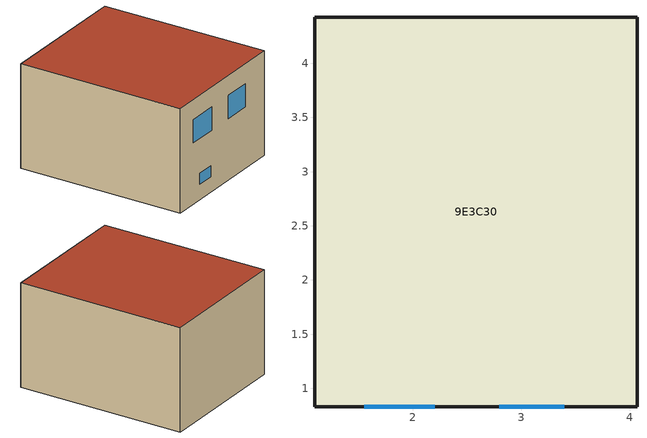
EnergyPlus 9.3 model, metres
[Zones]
9E3C30
 floor ground (Exterior Floor): 4.07,4.43 4.07,0.83 1.09,0.83 1.09,4.43 z0
 wall outside (Exterior Wall): 1.09,0.83 4.07,0.83 4.07,4.43 1.09,4.43 1.09,0.83 z0:2.21
 window (Exterior Window): 1.55,0.83 2.2,0.83 / 2.8,0.83 3.4,0.83 z1.29:1.79; 1.79,0.83 2.17,0.83 z0.32:0.56
 roof outside (Exterior Roof): 1.09,4.43 1.09,0.83 4.07,0.83 4.07,4.43 z2.21
[Building]
Untitled: North Axis {deg}=0; Terrain=City; Loads Convergence Tolerance Value {W}=0.04; Temperature Convergence Tolerance Value {deltaC}=0.4; Solar Distribution=FullInteriorAndExterior; Maximum Number of Warmup Days=25; Minimum Number of Warmup Days=6
[Site:Location]
CHICAGO_IL_USA TMY2-94846: Latitude {deg}=41.78; Longitude {deg}=-87.75; Time Zone {hr}=-6; Elevation {m}=190
[Material]
Name | Roughness | Thickness {m} | Conductivity {W/m-K} | Density {kg/m3} | Specific Heat {J/kg-K}
I02 50mm insulation board | MediumRough | 0.0508 | 0.03 | 43 | 1210
G01a 19mm gypsum board | MediumSmooth | 0.019 | 0.16 | 800 | 1090
M11 100mm lightweight concrete | MediumRough | 0.1016 | 0.53 | 1280 | 840
F16 Acoustic tile | MediumSmooth | 0.0191 | 0.06 | 368 | 590
M01 100mm brick | MediumRough | 0.1016 | 0.89 | 1920 | 790
M15 200mm heavyweight concrete | MediumRough | 0.2032 | 1.95 | 2240 | 900
[Material:AirGap]
Name | Thermal Resistance {m2-K/W}
F04 Wall air space resistance | 0.15
F05 Ceiling air space resistance | 0.18
[WindowMaterial:Glazing]
Clear 3mm: Optical Data Type=SpectralAverage; Thickness {m}=0.003; Solar Transmittance at Normal Incidence=0.837; Front Side Solar Reflectance at Normal Incidence=0.075; Back Side Solar Reflectance at Normal Incidence=0.075; Visible Transmittance at Normal Incidence=0.898; Front Side Visible Reflectance at Normal Incidence=0.081; Back Side Visible Reflectance at Normal Incidence=0.081; Infrared Transmittance at Normal Incidence=0; Front Side Infrared Hemispherical Emissivity=0.84; Back Side Infrared Hemispherical Emissivity=0.84; Conductivity {W/m-K}=0.9
[WindowMaterial:Gas]
Air 13mm: Gas Type=Air; Thickness {m}=0.0127
[Construction]
Exterior Floor: I02 50mm insulation board, M15 200mm heavyweight concrete
Exterior Wall: M01 100mm brick, M15 200mm heavyweight concrete, I02 50mm insulation board, F04 Wall air space resistance, G01a 19mm gypsum board
Exterior Roof: M11 100mm lightweight concrete, F05 Ceiling air space resistance, F16 Acoustic tile
Exterior Window: Clear 3mm, Air 13mm, Clear 3mm
[Zone]
9E3C30: Type=1; Multiplier=1
